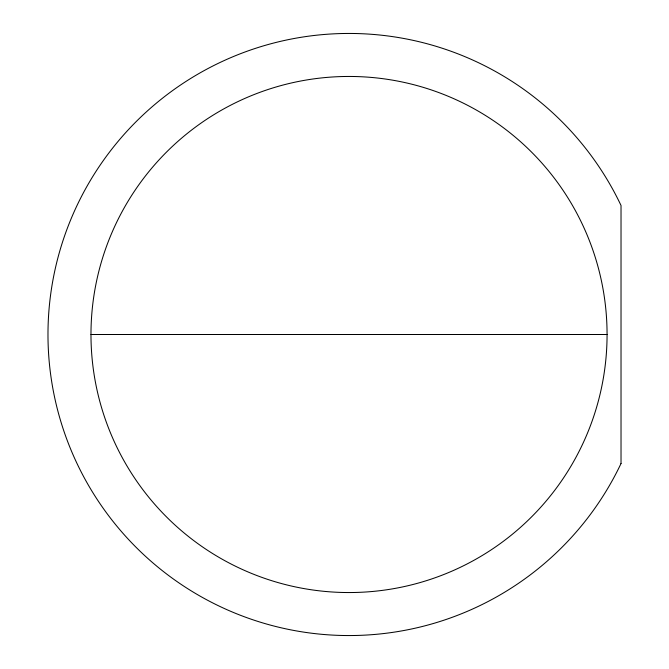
<?xml version="1.0" encoding="UTF-8"?>
<svg xmlns="http://www.w3.org/2000/svg" width="669" height="669" viewBox="0 0 669 669"><rect width="100%" height="100%" fill="white"/><g stroke="black" fill="none" stroke-linecap="round" stroke-linejoin="round"><path stroke-width="1" d="M90.984 334.5L607.067 334.5A258.042 258.042 0 0 0 220.001 111.029A258.042 258.042 0 0 0 220.001 557.971A258.042 258.042 0 0 0 607.067 334.5M621.024 463.525L621.024 205.475A301.05 301.05 0 0 0 161.789 98.761A301.05 301.05 0 0 0 161.789 570.239A301.05 301.05 0 0 0 621.024 463.525"/></g></svg>
